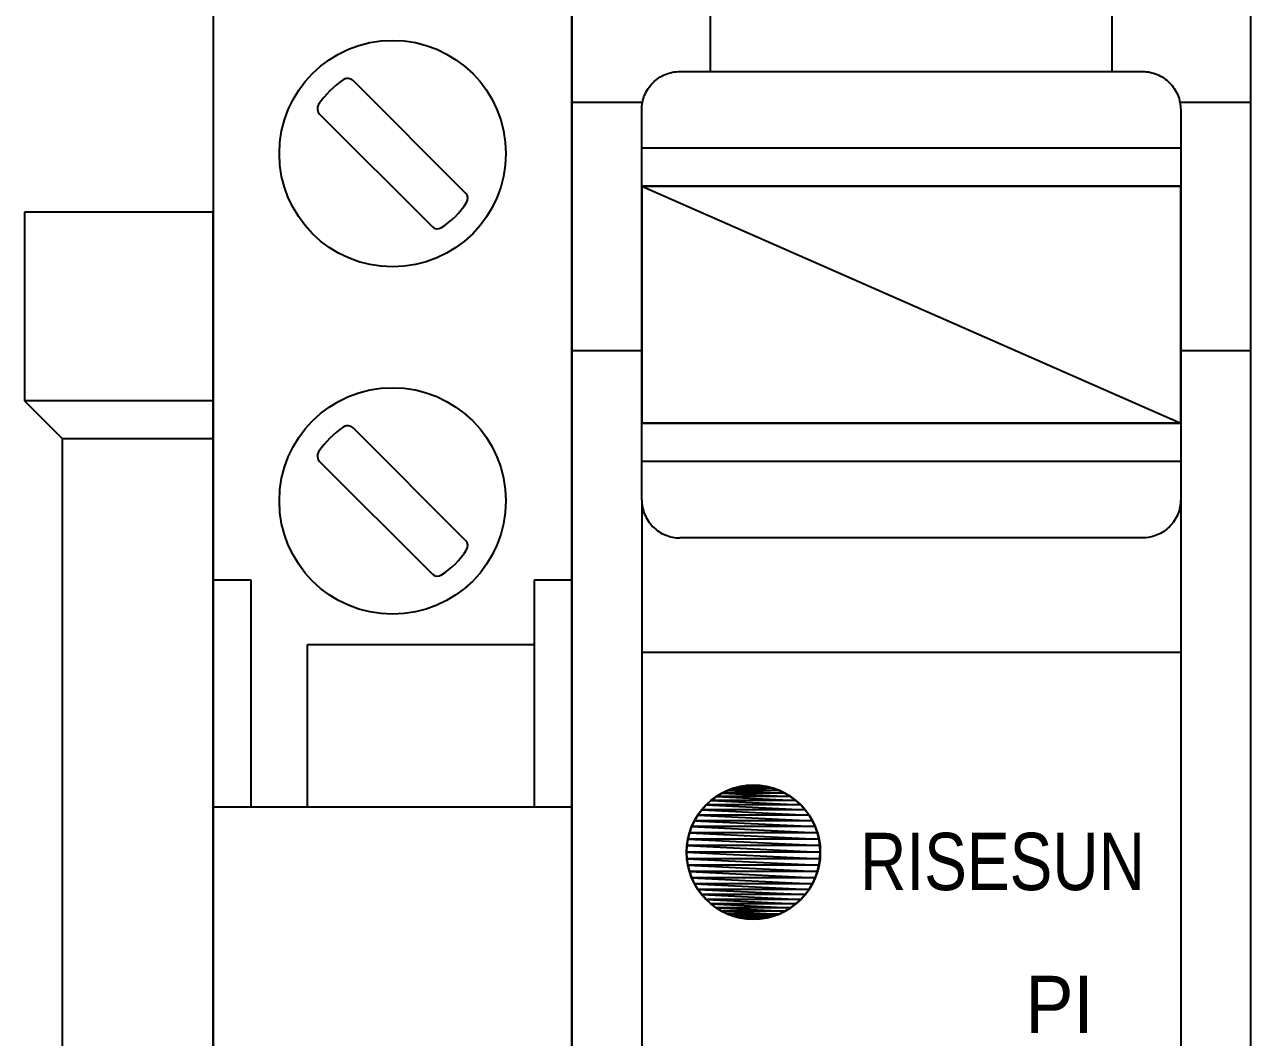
# Model space of a CAD drawing. Header units: millimetres. Extents: x 28713 to 59118, y -54378 to -19615.
# Drawn here: x 37230.35 to 37262.82, y -51718.99 to -51692.16 of the extents above; entities that cross this region are included whole.
import ezdxf

# ---------------------------------------------------------------- set-up
doc = ezdxf.new("R2010")
doc.units = ezdxf.units.MM
doc.header["$LTSCALE"] = 3
doc.linetypes.add('NEW_LINE159', pattern=[0.7, 0.5, -0.2])
doc.layers.add('1', color=3, linetype='Continuous')
doc.layers.add('DUT', color=7, linetype='Continuous')
doc.styles.add('Arial', font='arial.ttf')

msp = doc.modelspace()

# ---------------------------------------------------------------- linework, layer by layer
for p, q in [((37244.845, -51756.582), (37244.845, -51677.1)), ((37262.817, -51677.1), (37262.817, -51756.582)), ((37248.516, -51693.402), (37248.516, -51690.162)), ((37259.147, -51690.162), (37259.147, -51693.402)), ((37247.229, -51693.521), (37247.273, -51693.499)), ((37247.273, -51693.499), (37247.318, -51693.479)), ((37247.318, -51693.479), (37247.364, -51693.461)), ((37247.364, -51693.461), (37247.411, -51693.445)), ((37247.411, -51693.445), (37247.459, -51693.432)), ((37247.459, -51693.432), (37247.507, -51693.421)), ((37247.507, -51693.421), (37247.556, -51693.412)), ((37247.556, -51693.412), (37247.606, -51693.406)), ((37247.606, -51693.406), (37247.655, -51693.403)), ((37247.655, -51693.403), (37247.706, -51693.402)), ((37247.706, -51693.402), (37248.516, -51693.402)), ((37248.516, -51693.402), (37259.147, -51693.402)), ((37259.147, -51693.402), (37259.957, -51693.402)), ((37259.957, -51693.402), (37259.957, -51693.402)), ((37259.957, -51693.402), (37260.007, -51693.403)), ((37260.007, -51693.403), (37260.057, -51693.406)), ((37260.057, -51693.406), (37260.107, -51693.412)), ((37260.107, -51693.412), (37260.155, -51693.421)), ((37260.155, -51693.421), (37260.204, -51693.432)), ((37260.204, -51693.432), (37260.251, -51693.445)), ((37260.251, -51693.445), (37260.298, -51693.461)), ((37260.298, -51693.461), (37260.344, -51693.479)), ((37260.344, -51693.479), (37260.39, -51693.499)), ((37260.39, -51693.499), (37260.434, -51693.521)), ((37246.863, -51693.852), (37246.892, -51693.812)), ((37246.892, -51693.812), (37246.922, -51693.772)), ((37246.922, -51693.772), (37246.955, -51693.734)), ((37246.955, -51693.734), (37246.99, -51693.698)), ((37246.99, -51693.698), (37247.026, -51693.663)), ((37246.99, -51693.698), (37246.99, -51693.698)), ((37247.026, -51693.663), (37247.064, -51693.631)), ((37247.064, -51693.631), (37247.103, -51693.6)), ((37247.103, -51693.6), (37247.144, -51693.572)), ((37247.144, -51693.572), (37247.186, -51693.545)), ((37247.186, -51693.545), (37247.229, -51693.521)), ((37260.434, -51693.521), (37260.477, -51693.545)), ((37260.477, -51693.545), (37260.519, -51693.572)), ((37260.519, -51693.572), (37260.559, -51693.6)), ((37260.559, -51693.6), (37260.599, -51693.631)), ((37260.599, -51693.631), (37260.637, -51693.663)), ((37260.637, -51693.663), (37260.673, -51693.698)), ((37260.673, -51693.698), (37260.673, -51693.698)), ((37260.673, -51693.698), (37260.708, -51693.734)), ((37260.708, -51693.734), (37260.74, -51693.772)), ((37260.74, -51693.772), (37260.771, -51693.812)), ((37260.771, -51693.812), (37260.799, -51693.852)), ((37246.724, -51694.167), (37246.737, -51694.119)), ((37246.737, -51694.119), (37246.752, -51694.073)), ((37246.752, -51694.073), (37246.77, -51694.027)), ((37246.77, -51694.027), (37246.79, -51693.981)), ((37246.79, -51693.981), (37246.812, -51693.937)), ((37246.812, -51693.937), (37246.837, -51693.894)), ((37246.837, -51693.894), (37246.863, -51693.852)), ((37260.799, -51693.852), (37260.826, -51693.894)), ((37260.826, -51693.894), (37260.85, -51693.937)), ((37260.85, -51693.937), (37260.872, -51693.981)), ((37260.872, -51693.981), (37260.892, -51694.027)), ((37260.892, -51694.027), (37260.91, -51694.073)), ((37260.91, -51694.073), (37260.926, -51694.119)), ((37260.926, -51694.119), (37260.939, -51694.167)), ((37244.845, -51694.212), (37246.714, -51694.212)), ((37246.693, -51694.414), (37246.695, -51694.364)), ((37246.693, -51696.439), (37246.693, -51694.414)), ((37246.693, -51694.414), (37246.693, -51694.414)), ((37246.695, -51694.364), (37246.698, -51694.314)), ((37246.698, -51694.314), (37246.704, -51694.264)), ((37246.704, -51694.264), (37246.713, -51694.216)), ((37246.713, -51694.216), (37246.724, -51694.167)), ((37260.939, -51694.167), (37260.95, -51694.216)), ((37260.949, -51694.212), (37262.817, -51694.212)), ((37260.95, -51694.216), (37260.958, -51694.264)), ((37260.958, -51694.264), (37260.965, -51694.314)), ((37260.965, -51694.314), (37260.968, -51694.364)), ((37260.968, -51694.364), (37260.97, -51694.414)), ((37260.97, -51694.414), (37260.97, -51696.439)), ((37246.693, -51695.427), (37260.97, -51695.427)), ((37246.693, -51696.439), (37260.97, -51696.439)), ((37246.693, -51702.717), (37246.693, -51696.439)), ((37260.97, -51696.439), (37260.97, -51702.717)), ((37244.845, -51700.793), (37246.714, -51700.793)), ((37260.949, -51700.793), (37262.817, -51700.793)), ((37246.693, -51704.742), (37246.693, -51702.717)), ((37260.97, -51702.717), (37246.693, -51702.717)), ((37260.97, -51702.717), (37260.97, -51704.742)), ((37260.97, -51703.729), (37246.693, -51703.729)), ((37246.693, -51704.742), (37246.693, -51704.742)), ((37246.693, -51704.742), (37246.695, -51704.792)), ((37246.693, -51704.742), (37246.693, -51736.129)), ((37246.695, -51704.792), (37246.698, -51704.842)), ((37246.698, -51704.842), (37246.704, -51704.891)), ((37260.965, -51704.842), (37260.958, -51704.891)), ((37260.968, -51704.792), (37260.965, -51704.842)), ((37260.97, -51704.742), (37260.968, -51704.792)), ((37260.97, -51704.742), (37260.97, -51704.742)), ((37260.97, -51704.742), (37260.97, -51736.129)), ((37246.704, -51704.891), (37246.713, -51704.94)), ((37246.713, -51704.94), (37246.724, -51704.988)), ((37246.724, -51704.988), (37246.737, -51705.036)), ((37246.737, -51705.036), (37246.752, -51705.083)), ((37246.752, -51705.083), (37246.77, -51705.129)), ((37246.77, -51705.129), (37246.79, -51705.174)), ((37246.79, -51705.174), (37246.812, -51705.218)), ((37260.872, -51705.174), (37260.85, -51705.218)), ((37260.892, -51705.129), (37260.872, -51705.174)), ((37260.91, -51705.083), (37260.892, -51705.129)), ((37260.926, -51705.036), (37260.91, -51705.083)), ((37260.939, -51704.988), (37260.926, -51705.036)), ((37260.95, -51704.94), (37260.939, -51704.988)), ((37260.958, -51704.891), (37260.95, -51704.94)), ((37246.812, -51705.218), (37246.837, -51705.261)), ((37246.837, -51705.261), (37246.863, -51705.303)), ((37246.863, -51705.303), (37246.892, -51705.344)), ((37246.892, -51705.344), (37246.922, -51705.383)), ((37246.922, -51705.383), (37246.955, -51705.421)), ((37246.955, -51705.421), (37246.99, -51705.458)), ((37246.99, -51705.458), (37246.99, -51705.458)), ((37246.99, -51705.458), (37247.026, -51705.492)), ((37247.026, -51705.492), (37247.064, -51705.525)), ((37260.637, -51705.492), (37260.599, -51705.525)), ((37260.673, -51705.458), (37260.637, -51705.492)), ((37260.708, -51705.421), (37260.673, -51705.458)), ((37260.673, -51705.458), (37260.673, -51705.458)), ((37260.74, -51705.383), (37260.708, -51705.421)), ((37260.771, -51705.344), (37260.74, -51705.383)), ((37260.799, -51705.303), (37260.771, -51705.344)), ((37260.826, -51705.261), (37260.799, -51705.303)), ((37260.85, -51705.218), (37260.826, -51705.261)), ((37247.064, -51705.525), (37247.103, -51705.555)), ((37247.103, -51705.555), (37247.144, -51705.584)), ((37247.144, -51705.584), (37247.186, -51705.61)), ((37247.186, -51705.61), (37247.229, -51705.635)), ((37247.229, -51705.635), (37247.273, -51705.657)), ((37247.273, -51705.657), (37247.318, -51705.677)), ((37247.318, -51705.677), (37247.364, -51705.695)), ((37247.364, -51705.695), (37247.411, -51705.71)), ((37247.411, -51705.71), (37247.459, -51705.723)), ((37247.459, -51705.723), (37247.507, -51705.734)), ((37247.507, -51705.734), (37247.556, -51705.743)), ((37247.556, -51705.743), (37247.606, -51705.749)), ((37247.606, -51705.749), (37247.655, -51705.753)), ((37247.655, -51705.753), (37247.706, -51705.754)), ((37259.957, -51705.754), (37247.706, -51705.754)), ((37260.007, -51705.753), (37259.957, -51705.754)), ((37260.057, -51705.749), (37260.007, -51705.753)), ((37260.107, -51705.743), (37260.057, -51705.749)), ((37260.155, -51705.734), (37260.107, -51705.743)), ((37260.204, -51705.723), (37260.155, -51705.734)), ((37260.251, -51705.71), (37260.204, -51705.723)), ((37260.298, -51705.695), (37260.251, -51705.71)), ((37260.344, -51705.677), (37260.298, -51705.695)), ((37260.39, -51705.657), (37260.344, -51705.677)), ((37260.434, -51705.635), (37260.39, -51705.657)), ((37260.477, -51705.61), (37260.434, -51705.635)), ((37260.519, -51705.584), (37260.477, -51705.61)), ((37260.559, -51705.555), (37260.519, -51705.584)), ((37260.599, -51705.525), (37260.559, -51705.555)), ((37260.97, -51708.792), (37246.693, -51708.792))]:
    msp.add_line(p, q)
at = {"color": 144}
for p, q in [((37246.693, -51696.439), (37260.97, -51696.439)), ((37246.693, -51696.439), (37246.693, -51696.439)), ((37246.693, -51696.439), (37260.97, -51702.717)), ((37246.693, -51702.717), (37246.693, -51696.439)), ((37246.693, -51696.439), (37260.97, -51702.717)), ((37260.97, -51696.439), (37246.693, -51696.439)), ((37246.693, -51696.439), (37260.97, -51696.439)), ((37246.693, -51696.439), (37246.693, -51702.717)), ((37260.97, -51702.717), (37260.97, -51696.439)), ((37260.97, -51696.439), (37260.97, -51702.717)), ((37260.97, -51702.717), (37246.693, -51702.717)), ((37246.693, -51702.717), (37260.97, -51702.717)), ((37246.693, -51702.717), (37246.693, -51702.717)), ((37246.693, -51702.717), (37260.97, -51702.717))]:
    msp.add_line(p, q, dxfattribs=at)
at = {"color": 251, "linetype": 'NEW_LINE159'}
for p, q in [((37249.471, -51712.317), (37249.295, -51712.344)), ((37249.652, -51712.308), (37249.471, -51712.317)), ((37249.833, -51712.317), (37249.652, -51712.308)), ((37249.652, -51712.308), (37249.652, -51712.308)), ((37250.009, -51712.344), (37249.833, -51712.317)), ((37248.661, -51712.61), (37248.525, -51712.712)), ((37248.807, -51712.522), (37248.661, -51712.61)), ((37248.962, -51712.447), (37248.807, -51712.522)), ((37249.125, -51712.387), (37248.962, -51712.447)), ((37249.295, -51712.344), (37249.125, -51712.387)), ((37250.179, -51712.387), (37250.009, -51712.344)), ((37250.342, -51712.447), (37250.179, -51712.387)), ((37250.497, -51712.522), (37250.342, -51712.447)), ((37250.643, -51712.61), (37250.497, -51712.522)), ((37250.779, -51712.712), (37250.643, -51712.61)), ((37248.285, -51712.953), (37248.183, -51713.089)), ((37248.399, -51712.827), (37248.285, -51712.953)), ((37248.525, -51712.712), (37248.399, -51712.827)), ((37250.905, -51712.827), (37250.779, -51712.712)), ((37251.019, -51712.953), (37250.905, -51712.827)), ((37251.121, -51713.089), (37251.019, -51712.953)), ((37248.094, -51713.235), (37248.019, -51713.39)), ((37248.183, -51713.089), (37248.094, -51713.235)), ((37251.21, -51713.235), (37251.121, -51713.089)), ((37251.285, -51713.39), (37251.21, -51713.235)), ((37247.96, -51713.553), (37247.916, -51713.723)), ((37248.019, -51713.39), (37247.96, -51713.553)), ((37251.344, -51713.553), (37251.285, -51713.39)), ((37251.388, -51713.723), (37251.344, -51713.553)), ((37247.889, -51713.899), (37247.88, -51714.08)), ((37247.916, -51713.723), (37247.889, -51713.899)), ((37251.415, -51713.899), (37251.388, -51713.723)), ((37251.424, -51714.08), (37251.415, -51713.899)), ((37247.88, -51714.08), (37247.88, -51714.08)), ((37247.88, -51714.08), (37247.889, -51714.261)), ((37247.889, -51714.261), (37247.916, -51714.437)), ((37251.388, -51714.437), (37251.415, -51714.261)), ((37251.415, -51714.261), (37251.424, -51714.08)), ((37251.424, -51714.08), (37251.424, -51714.08)), ((37247.916, -51714.437), (37247.96, -51714.607)), ((37251.344, -51714.607), (37251.388, -51714.437)), ((37247.96, -51714.607), (37248.019, -51714.769)), ((37248.019, -51714.769), (37248.094, -51714.924)), ((37248.094, -51714.924), (37248.183, -51715.07)), ((37251.121, -51715.07), (37251.21, -51714.924)), ((37251.21, -51714.924), (37251.285, -51714.769)), ((37251.285, -51714.769), (37251.344, -51714.607)), ((37248.183, -51715.07), (37248.285, -51715.207)), ((37248.285, -51715.207), (37248.399, -51715.333)), ((37250.905, -51715.333), (37251.019, -51715.207)), ((37251.019, -51715.207), (37251.121, -51715.07)), ((37248.399, -51715.333), (37248.525, -51715.447)), ((37248.525, -51715.447), (37248.661, -51715.549)), ((37248.661, -51715.549), (37248.807, -51715.638)), ((37250.497, -51715.638), (37250.643, -51715.549)), ((37250.643, -51715.549), (37250.779, -51715.447)), ((37250.779, -51715.447), (37250.905, -51715.333)), ((37248.807, -51715.638), (37248.962, -51715.712)), ((37248.962, -51715.712), (37249.125, -51715.772)), ((37249.125, -51715.772), (37249.295, -51715.816)), ((37249.295, -51715.816), (37249.471, -51715.843)), ((37249.471, -51715.843), (37249.652, -51715.852)), ((37249.652, -51715.852), (37249.833, -51715.843)), ((37249.652, -51715.852), (37249.652, -51715.852)), ((37249.833, -51715.843), (37250.009, -51715.816)), ((37250.009, -51715.816), (37250.179, -51715.772)), ((37250.179, -51715.772), (37250.342, -51715.712)), ((37250.342, -51715.712), (37250.497, -51715.638))]:
    msp.add_line(p, q, dxfattribs=at)
at = {"color": 251}
for p, q in [((37249.307, -51712.342), (37249.479, -51712.317)), ((37249.479, -51712.317), (37249.307, -51712.342)), ((37249.479, -51712.317), (37249.652, -51712.308)), ((37249.652, -51712.308), (37249.479, -51712.317)), ((37249.826, -51712.317), (37249.479, -51712.317)), ((37249.479, -51712.317), (37249.998, -51712.342)), ((37249.479, -51712.317), (37249.998, -51712.342)), ((37249.826, -51712.317), (37249.479, -51712.317)), ((37249.652, -51712.308), (37249.826, -51712.317)), ((37249.826, -51712.317), (37249.652, -51712.308)), ((37249.998, -51712.342), (37249.826, -51712.317)), ((37249.826, -51712.317), (37249.998, -51712.342)), ((37248.528, -51712.71), (37248.668, -51712.607)), ((37248.668, -51712.607), (37248.528, -51712.71)), ((37248.668, -51712.607), (37248.817, -51712.517)), ((37248.817, -51712.517), (37248.668, -51712.607)), ((37250.637, -51712.607), (37248.668, -51712.607)), ((37248.668, -51712.607), (37250.776, -51712.71)), ((37248.668, -51712.607), (37250.776, -51712.71)), ((37250.637, -51712.607), (37248.668, -51712.607)), ((37248.817, -51712.517), (37248.974, -51712.443)), ((37248.974, -51712.443), (37248.817, -51712.517)), ((37250.487, -51712.517), (37248.817, -51712.517)), ((37248.817, -51712.517), (37250.637, -51712.607)), ((37248.817, -51712.517), (37250.637, -51712.607)), ((37250.487, -51712.517), (37248.817, -51712.517)), ((37248.974, -51712.443), (37249.138, -51712.384)), ((37249.138, -51712.384), (37248.974, -51712.443)), ((37250.33, -51712.443), (37248.974, -51712.443)), ((37248.974, -51712.443), (37250.487, -51712.517)), ((37248.974, -51712.443), (37250.487, -51712.517)), ((37250.33, -51712.443), (37248.974, -51712.443)), ((37249.138, -51712.384), (37249.307, -51712.342)), ((37249.307, -51712.342), (37249.138, -51712.384)), ((37250.167, -51712.384), (37249.138, -51712.384)), ((37249.138, -51712.384), (37250.33, -51712.443)), ((37249.138, -51712.384), (37250.33, -51712.443)), ((37250.167, -51712.384), (37249.138, -51712.384)), ((37249.998, -51712.342), (37249.307, -51712.342)), ((37249.307, -51712.342), (37250.167, -51712.384)), ((37249.307, -51712.342), (37250.167, -51712.384)), ((37249.998, -51712.342), (37249.307, -51712.342)), ((37250.167, -51712.384), (37249.998, -51712.342)), ((37249.998, -51712.342), (37250.167, -51712.384)), ((37250.33, -51712.443), (37250.167, -51712.384)), ((37250.167, -51712.384), (37250.33, -51712.443)), ((37250.487, -51712.517), (37250.33, -51712.443)), ((37250.33, -51712.443), (37250.487, -51712.517)), ((37250.637, -51712.607), (37250.487, -51712.517)), ((37250.487, -51712.517), (37250.637, -51712.607)), ((37250.776, -51712.71), (37250.637, -51712.607)), ((37250.637, -51712.607), (37250.776, -51712.71)), ((37248.179, -51713.095), (37248.283, -51712.956)), ((37248.283, -51712.956), (37248.179, -51713.095)), ((37248.283, -51712.956), (37248.399, -51712.827)), ((37248.399, -51712.827), (37248.283, -51712.956)), ((37251.022, -51712.956), (37248.283, -51712.956)), ((37248.283, -51712.956), (37251.125, -51713.095)), ((37248.283, -51712.956), (37251.125, -51713.095)), ((37251.022, -51712.956), (37248.283, -51712.956)), ((37248.399, -51712.827), (37248.528, -51712.71)), ((37248.528, -51712.71), (37248.399, -51712.827)), ((37250.905, -51712.827), (37248.399, -51712.827)), ((37248.399, -51712.827), (37251.022, -51712.956)), ((37248.399, -51712.827), (37251.022, -51712.956)), ((37250.905, -51712.827), (37248.399, -51712.827)), ((37250.776, -51712.71), (37248.528, -51712.71)), ((37248.528, -51712.71), (37250.905, -51712.827)), ((37248.528, -51712.71), (37250.905, -51712.827)), ((37250.776, -51712.71), (37248.528, -51712.71)), ((37250.905, -51712.827), (37250.776, -51712.71)), ((37250.776, -51712.71), (37250.905, -51712.827)), ((37251.022, -51712.956), (37250.905, -51712.827)), ((37250.905, -51712.827), (37251.022, -51712.956)), ((37251.125, -51713.095), (37251.022, -51712.956)), ((37251.022, -51712.956), (37251.125, -51713.095)), ((37248.015, -51713.402), (37248.09, -51713.245)), ((37248.09, -51713.245), (37248.015, -51713.402)), ((37248.09, -51713.245), (37248.179, -51713.095)), ((37248.179, -51713.095), (37248.09, -51713.245)), ((37251.215, -51713.245), (37248.09, -51713.245)), ((37248.09, -51713.245), (37251.289, -51713.402)), ((37248.09, -51713.245), (37251.289, -51713.402)), ((37251.215, -51713.245), (37248.09, -51713.245)), ((37251.125, -51713.095), (37248.179, -51713.095)), ((37248.179, -51713.095), (37251.215, -51713.245)), ((37248.179, -51713.095), (37251.215, -51713.245)), ((37251.125, -51713.095), (37248.179, -51713.095)), ((37251.215, -51713.245), (37251.125, -51713.095)), ((37251.125, -51713.095), (37251.215, -51713.245)), ((37251.289, -51713.402), (37251.215, -51713.245)), ((37251.215, -51713.245), (37251.289, -51713.402)), ((37247.914, -51713.734), (37247.957, -51713.566)), ((37247.957, -51713.566), (37247.914, -51713.734)), ((37247.957, -51713.566), (37248.015, -51713.402)), ((37248.015, -51713.402), (37247.957, -51713.566)), ((37251.348, -51713.566), (37247.957, -51713.566)), ((37247.957, -51713.566), (37251.39, -51713.734)), ((37247.957, -51713.566), (37251.39, -51713.734)), ((37251.348, -51713.566), (37247.957, -51713.566)), ((37251.289, -51713.402), (37248.015, -51713.402)), ((37248.015, -51713.402), (37251.348, -51713.566)), ((37248.015, -51713.402), (37251.348, -51713.566)), ((37251.289, -51713.402), (37248.015, -51713.402)), ((37251.348, -51713.566), (37251.289, -51713.402)), ((37251.289, -51713.402), (37251.348, -51713.566)), ((37251.39, -51713.734), (37251.348, -51713.566)), ((37251.348, -51713.566), (37251.39, -51713.734)), ((37247.88, -51714.08), (37247.889, -51713.906)), ((37247.889, -51713.906), (37247.88, -51714.08)), ((37247.889, -51713.906), (37247.914, -51713.734)), ((37247.914, -51713.734), (37247.889, -51713.906)), ((37251.416, -51713.906), (37247.889, -51713.906)), ((37247.889, -51713.906), (37251.424, -51714.08)), ((37247.889, -51713.906), (37251.424, -51714.08)), ((37251.416, -51713.906), (37247.889, -51713.906)), ((37251.39, -51713.734), (37247.914, -51713.734)), ((37247.914, -51713.734), (37251.416, -51713.906)), ((37247.914, -51713.734), (37251.416, -51713.906)), ((37251.39, -51713.734), (37247.914, -51713.734)), ((37251.416, -51713.906), (37251.39, -51713.734)), ((37251.39, -51713.734), (37251.416, -51713.906)), ((37251.424, -51714.08), (37251.416, -51713.906)), ((37251.416, -51713.906), (37251.424, -51714.08)), ((37251.424, -51714.08), (37247.88, -51714.08)), ((37247.88, -51714.08), (37251.416, -51714.254)), ((37247.889, -51714.254), (37247.88, -51714.08)), ((37247.88, -51714.08), (37251.416, -51714.254)), ((37251.424, -51714.08), (37247.88, -51714.08)), ((37247.88, -51714.08), (37247.889, -51714.254)), ((37251.416, -51714.254), (37247.889, -51714.254)), ((37247.889, -51714.254), (37251.39, -51714.426)), ((37247.914, -51714.426), (37247.889, -51714.254)), ((37247.889, -51714.254), (37251.39, -51714.426)), ((37251.416, -51714.254), (37247.889, -51714.254)), ((37247.889, -51714.254), (37247.914, -51714.426)), ((37251.39, -51714.426), (37251.416, -51714.254)), ((37251.416, -51714.254), (37251.39, -51714.426)), ((37251.416, -51714.254), (37251.424, -51714.08)), ((37251.424, -51714.08), (37251.416, -51714.254)), ((37251.39, -51714.426), (37247.914, -51714.426)), ((37247.914, -51714.426), (37251.348, -51714.594)), ((37247.957, -51714.594), (37247.914, -51714.426)), ((37247.914, -51714.426), (37251.348, -51714.594)), ((37251.39, -51714.426), (37247.914, -51714.426)), ((37247.914, -51714.426), (37247.957, -51714.594)), ((37251.348, -51714.594), (37247.957, -51714.594)), ((37247.957, -51714.594), (37251.289, -51714.758)), ((37248.015, -51714.758), (37247.957, -51714.594)), ((37247.957, -51714.594), (37251.289, -51714.758)), ((37251.348, -51714.594), (37247.957, -51714.594)), ((37247.957, -51714.594), (37248.015, -51714.758)), ((37251.289, -51714.758), (37251.348, -51714.594)), ((37251.348, -51714.594), (37251.289, -51714.758)), ((37251.348, -51714.594), (37251.39, -51714.426)), ((37251.39, -51714.426), (37251.348, -51714.594)), ((37251.289, -51714.758), (37248.015, -51714.758)), ((37248.015, -51714.758), (37251.215, -51714.915)), ((37248.09, -51714.915), (37248.015, -51714.758)), ((37248.015, -51714.758), (37251.215, -51714.915)), ((37251.289, -51714.758), (37248.015, -51714.758)), ((37248.015, -51714.758), (37248.09, -51714.915)), ((37251.215, -51714.915), (37248.09, -51714.915)), ((37248.09, -51714.915), (37251.125, -51715.064)), ((37248.179, -51715.064), (37248.09, -51714.915)), ((37248.09, -51714.915), (37251.125, -51715.064)), ((37251.215, -51714.915), (37248.09, -51714.915)), ((37248.09, -51714.915), (37248.179, -51715.064)), ((37251.125, -51715.064), (37251.215, -51714.915)), ((37251.215, -51714.915), (37251.125, -51715.064)), ((37251.215, -51714.915), (37251.289, -51714.758)), ((37251.289, -51714.758), (37251.215, -51714.915)), ((37251.125, -51715.064), (37248.179, -51715.064)), ((37248.179, -51715.064), (37251.022, -51715.204)), ((37248.283, -51715.204), (37248.179, -51715.064)), ((37248.179, -51715.064), (37251.022, -51715.204)), ((37251.125, -51715.064), (37248.179, -51715.064)), ((37248.179, -51715.064), (37248.283, -51715.204)), ((37251.022, -51715.204), (37248.283, -51715.204)), ((37248.283, -51715.204), (37250.905, -51715.333)), ((37248.399, -51715.333), (37248.283, -51715.204)), ((37248.283, -51715.204), (37250.905, -51715.333)), ((37251.022, -51715.204), (37248.283, -51715.204)), ((37248.283, -51715.204), (37248.399, -51715.333)), ((37250.905, -51715.333), (37251.022, -51715.204)), ((37251.022, -51715.204), (37250.905, -51715.333)), ((37251.022, -51715.204), (37251.125, -51715.064)), ((37251.125, -51715.064), (37251.022, -51715.204)), ((37250.905, -51715.333), (37248.399, -51715.333)), ((37248.399, -51715.333), (37250.776, -51715.45)), ((37248.528, -51715.45), (37248.399, -51715.333)), ((37248.399, -51715.333), (37250.776, -51715.45)), ((37250.905, -51715.333), (37248.399, -51715.333)), ((37248.399, -51715.333), (37248.528, -51715.45)), ((37250.776, -51715.45), (37248.528, -51715.45)), ((37248.528, -51715.45), (37250.637, -51715.553)), ((37248.668, -51715.553), (37248.528, -51715.45)), ((37248.528, -51715.45), (37250.637, -51715.553)), ((37250.776, -51715.45), (37248.528, -51715.45)), ((37248.528, -51715.45), (37248.668, -51715.553)), ((37250.637, -51715.553), (37248.668, -51715.553)), ((37248.668, -51715.553), (37250.487, -51715.643)), ((37248.817, -51715.643), (37248.668, -51715.553)), ((37248.668, -51715.553), (37250.487, -51715.643)), ((37250.637, -51715.553), (37248.668, -51715.553)), ((37248.668, -51715.553), (37248.817, -51715.643)), ((37250.487, -51715.643), (37250.637, -51715.553)), ((37250.637, -51715.553), (37250.487, -51715.643)), ((37250.637, -51715.553), (37250.776, -51715.45)), ((37250.776, -51715.45), (37250.637, -51715.553)), ((37250.776, -51715.45), (37250.905, -51715.333)), ((37250.905, -51715.333), (37250.776, -51715.45)), ((37250.487, -51715.643), (37248.817, -51715.643)), ((37248.817, -51715.643), (37250.33, -51715.717)), ((37248.974, -51715.717), (37248.817, -51715.643)), ((37248.817, -51715.643), (37250.33, -51715.717)), ((37250.487, -51715.643), (37248.817, -51715.643)), ((37248.817, -51715.643), (37248.974, -51715.717)), ((37250.33, -51715.717), (37248.974, -51715.717)), ((37248.974, -51715.717), (37250.167, -51715.775)), ((37249.138, -51715.775), (37248.974, -51715.717)), ((37248.974, -51715.717), (37250.167, -51715.775)), ((37250.33, -51715.717), (37248.974, -51715.717)), ((37248.974, -51715.717), (37249.138, -51715.775)), ((37250.167, -51715.775), (37249.138, -51715.775)), ((37249.138, -51715.775), (37249.998, -51715.818)), ((37249.307, -51715.818), (37249.138, -51715.775)), ((37249.138, -51715.775), (37249.998, -51715.818)), ((37250.167, -51715.775), (37249.138, -51715.775)), ((37249.138, -51715.775), (37249.307, -51715.818)), ((37249.998, -51715.818), (37249.307, -51715.818)), ((37249.307, -51715.818), (37249.826, -51715.843)), ((37249.479, -51715.843), (37249.307, -51715.818)), ((37249.307, -51715.818), (37249.826, -51715.843)), ((37249.998, -51715.818), (37249.307, -51715.818)), ((37249.307, -51715.818), (37249.479, -51715.843)), ((37249.826, -51715.843), (37249.479, -51715.843)), ((37249.479, -51715.843), (37249.652, -51715.852)), ((37249.826, -51715.843), (37249.479, -51715.843)), ((37249.652, -51715.852), (37249.479, -51715.843)), ((37249.652, -51715.852), (37249.826, -51715.843)), ((37249.826, -51715.843), (37249.652, -51715.852)), ((37249.826, -51715.843), (37249.998, -51715.818)), ((37249.998, -51715.818), (37249.826, -51715.843)), ((37249.998, -51715.818), (37250.167, -51715.775)), ((37250.167, -51715.775), (37249.998, -51715.818)), ((37250.167, -51715.775), (37250.33, -51715.717)), ((37250.33, -51715.717), (37250.167, -51715.775)), ((37250.33, -51715.717), (37250.487, -51715.643)), ((37250.487, -51715.643), (37250.33, -51715.717))]:
    msp.add_line(p, q, dxfattribs=at)
at = {"layer": '1', "color": 7}
for p, q in [((37235.345, -51689.376), (37235.345, -51739.876)), ((37244.845, -51689.376), (37244.845, -51739.876)), ((37242.03, -51696.621), (37239.05, -51693.641)), ((37241.141, -51697.51), (37238.161, -51694.53)), ((37235.345, -51697.126), (37230.345, -51697.126)), ((37230.345, -51697.126), (37230.345, -51702.126)), ((37235.345, -51732.126), (37235.345, -51697.126)), ((37235.345, -51702.126), (37230.345, -51702.126)), ((37230.345, -51702.126), (37231.345, -51703.126)), ((37242.03, -51705.821), (37239.05, -51702.841)), ((37231.345, -51703.126), (37231.345, -51726.126)), ((37231.345, -51703.126), (37235.345, -51703.126)), ((37241.141, -51706.71), (37238.161, -51703.73)), ((37236.345, -51706.876), (37235.345, -51706.876)), ((37236.345, -51712.876), (37236.345, -51706.876)), ((37244.845, -51706.876), (37243.845, -51706.876)), ((37243.845, -51706.876), (37243.845, -51712.876)), ((37237.845, -51712.876), (37237.845, -51708.576)), ((37237.845, -51708.576), (37243.845, -51708.576)), ((37235.345, -51712.876), (37244.845, -51712.876))]:
    msp.add_line(p, q, dxfattribs=at)
for centre in [(37240.095, -51695.576), (37240.095, -51704.776)]:
    msp.add_circle(centre, 3, dxfattribs=at)
for centre, radius, start, end in [((37240.095, -51695.576), 2.35, 123.5008, 146.4992), ((37238.909, -51693.783), 0.2, 45, 123.5008), ((37238.303, -51694.389), 0.2, 146.4992, 225), ((37241.888, -51696.762), 0.2, 326.4992, 45), ((37240.095, -51695.576), 2.35, 303.5008, 326.4992), ((37241.282, -51697.368), 0.2, 225, 303.5008), ((37240.095, -51704.776), 2.35, 123.5008, 146.4992), ((37238.909, -51702.983), 0.2, 45, 123.5008), ((37238.303, -51703.589), 0.2, 146.4992, 225), ((37241.888, -51705.962), 0.2, 326.4992, 45), ((37240.095, -51704.776), 2.35, 303.5008, 326.4992), ((37241.282, -51706.568), 0.2, 225, 303.5008)]:
    msp.add_arc(centre, radius, start, end, dxfattribs=at)

# ---------------------------------------------------------------- texts
at = {"layer": 'DUT', "color": 251, "style": 'Arial', "oblique": 0}
for s, width, p in [('RISESUN', 0.8, (37252.477, -51715.085)), ('PI', 0.9, (37256.856, -51718.872))]:
    msp.add_text(s, height=1.5186, dxfattribs=dict(at, width=width)).set_placement(p)

doc.saveas('drawing.dxf')
